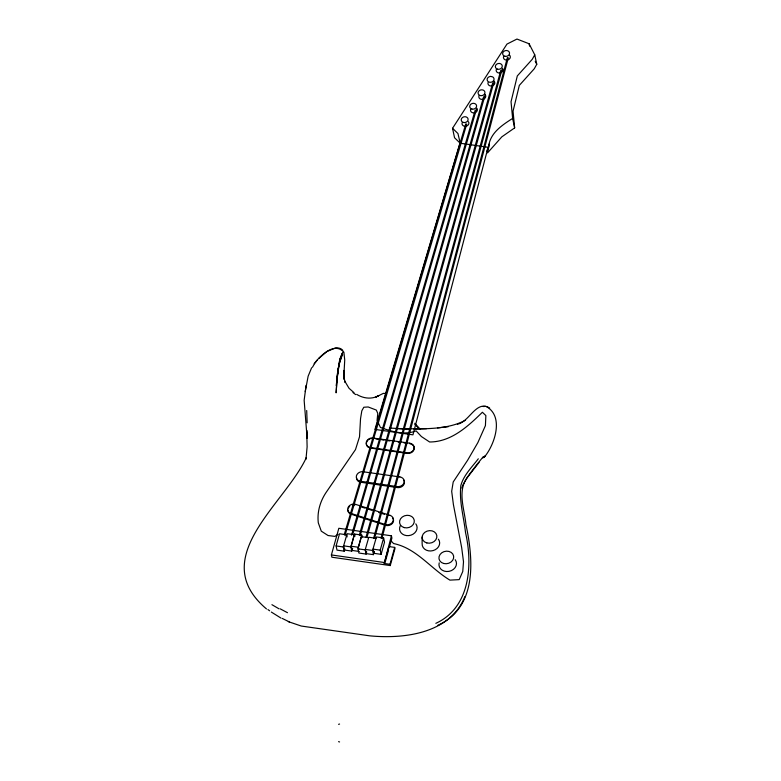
<?xml version="1.0" encoding="UTF-8"?>
<svg xmlns="http://www.w3.org/2000/svg" width="781" height="781" viewBox="0 0 781 781"><rect width="100%" height="100%" fill="white"/><g stroke="black" fill="none" stroke-linecap="round" stroke-linejoin="round"><path stroke-width="1.17" d="M343.865 352.094L344.733 360.002L343.806 376.842L343.923 370.419M337.685 371.278L336.103 392.853C337.119 380.044 336.66 366.514 342.634 354.74M314.099 363.78C319.937 356.087 333.741 342.107 343.21 351.44L339.833 358.987L336.172 385.648M337.167 377.604L339.833 358.987M305.234 391.574L308.124 376.247L311.629 367.753M306.084 385.375L304.151 400.302L307.118 438.141L306.699 430.292L307.118 446.917L305.986 459.121L306.289 457.715C284.635 504.35 206.457 558.142 266.458 608.907M459.97 142.991L454.552 137.759L452.541 128.289L506.967 44.087L516.973 39.05L529.098 43.756L534.751 54.816L532.251 59.307L517.305 75.933L511.038 101.735L512.629 118.419C502.027 125.155 489.423 133.473 488.623 147.355L459.921 143.167L374.948 429.394L412.954 434.832L488.135 147.199L486.914 151.231M489.267 143.938L487.559 152.871L501.832 136.841L514.64 127.889L513.049 111.205L519.316 85.393L534.263 68.777L536.772 64.276L534.751 54.816M337.782 370.565L338.417 367.626M381.001 538.138L507.377 57.55M381.938 538.363L508.314 57.784M373.601 538.304L500.748 70.436M374.538 538.539L502.007 69.489M390.246 565.571L389.973 564.282L384.193 563.462L388.909 546.563L394.688 547.393L394.961 548.672L390.246 565.571L331.876 557.214L331.398 554.94L338.837 528.278L391.427 535.805L391.906 538.07L389.319 547.354M344.811 548.955L344.196 551.161L337.011 550.136L336.113 545.939L339.52 533.765L346.696 534.79L347.145 536.898M344.196 551.161L343.298 546.964L347.106 533.687L354.281 534.712L350.884 546.885L351.772 551.083L344.597 550.058L343.699 545.851L350.884 546.885M359.24 551.454L352.055 550.429L351.157 546.222L354.564 534.048L361.74 535.083L362.189 537.182M351.772 551.083L352.67 548.213M358.791 549.355L358.342 547.247L361.74 535.083M366.689 551.845L366.064 554.061L358.889 553.036L357.991 548.828L361.398 536.664L368.573 537.689M366.006 537.221L492.674 82.991M366.943 537.455L493.943 82.054M366.064 554.061L365.176 549.863L368.798 537.25L375.973 538.285M372.576 550.449L365.391 549.424L366.289 553.631L373.464 554.656L372.576 550.449L376.442 536.947L383.617 537.972L384.516 542.18L381.108 554.354L373.933 553.319L373.035 549.121L380.22 550.146L381.108 554.354M373.464 554.656L374.392 551.337M380.22 550.146L383.617 537.972M384.193 563.462L391.427 535.805M385.111 562.418L388.547 550.097M389.973 564.282L394.688 547.393M359.348 535.053L483.624 96.737M360.285 535.288L484.894 95.79M339.227 363.917L338.876 365.157L340.994 358.303M351.548 535.151L475.199 110.141M352.827 534.214L476.478 109.203M344.392 534.136L465.827 123.818M344.977 535.532L466.755 124.052M461.903 488.145L462.528 486.075M340.536 358.147L342.078 353.363M464.89 596.577C450.168 633.537 404.187 639.17 369.618 635.822L301.271 626.04L288.316 621.637M462.84 485.04L467.155 477.747L479.065 462.381M312.459 367.246L314.294 364.083M315.007 363.116L317.125 360.207M483.341 456.573C477.22 464.129 471.05 471.665 465.671 479.778C457.92 493.582 464.607 509.954 465.935 524.549C473.511 559.821 477.318 607.559 437.731 625.356M478.304 458.798C471.89 467.233 463.67 475.092 460.829 485.587C459.062 501.363 463.787 516.973 465.525 532.574C472.915 564.927 470.26 607.589 435.837 623.345M318.707 358.499L326.956 351.509L335.42 347.965A8.191 6.863 -12 0 1 341.336 349.058L342.781 350.318M484.2 456.934L485.157 455.958L482.863 457.939M484.454 456.983C494.656 444.701 504.223 416.732 486.553 406.676M338.095 534.243L334.903 536.41L328.059 535.522L321.284 531.158L318.306 522.86A58.458 48.978 -12 0 1 326.927 491.249L355.492 449.602L359.524 436.755L360.539 418.626L361.818 410.826L363.8 407.243L368.183 406.969L376.325 410.084L377.789 413.5L377.086 420.285L380.386 427.412C391.711 431.59 404.421 435.456 416.107 430.878L421.389 436.54L429.599 441.987C451.213 441.997 467.956 426.348 482.404 412.251L485.86 415.57L485.421 425.616L477.865 442.602L467.585 460.312L453.214 481.965L451.682 491.317L453.419 504.633L461.669 547.579L463.504 561.783L462.762 571.497L459.199 579.629L449.915 580.127C430.731 568.597 416.361 548.174 393.556 543.537L391.476 541.301M457.383 424.22C469.381 422.043 476.351 399.433 489.677 408.072M465.554 420.198C449.797 428.554 431.424 428.584 414.047 429.081M338.573 724.319L339.579 724.046M437.506 427.881L448.216 426.729M483.175 406.51L485.733 406.413M426.485 428.691L404.538 428.857L389.407 428.047M410.484 428.994L404.538 428.857L406.569 429.013M395.703 428.525L402.742 428.876M386.37 393.614L383.354 393.37L375.934 397.041L378.668 395.596C371.746 399.638 363.331 398.476 356.702 394.395M484.62 94.237L485.226 94.569L484.63 94.716M375.817 438.961L378.16 439.293M381.684 439.781L384.037 440.113M387.561 440.611L389.904 440.943M398.125 442.095L400.477 442.427M404.002 442.915L406.345 443.247M351.157 546.222L358.342 547.247M357.991 548.828L365.176 549.863M336.113 545.939L343.298 546.964M331.398 554.94L383.979 562.466M338.573 741.667L339.579 741.95M361.74 507.074L365.147 508.158M368.564 509.251L371.971 510.335M378.795 512.512L384.486 514.318M282.234 618.415L289.448 621.959M280.203 608.848L287.476 612.694M271.925 604.679L279.022 608.829M280.994 618.093L271.339 612.06M267.932 609.551L269.63 610.801M420.119 429.345L414.789 424.395M352.983 392.57L355.638 394.6M353.93 392.599L349.048 388.303L344.743 381.099L345.202 382.475L343.894 377.155L344.206 379.449L343.816 373.65M452.541 128.289L457.949 133.531L460.224 143.294M420.266 429.452L414.779 423.263M535.229 61.26L536.772 64.276M529.098 43.756L529.596 46.118M512.629 118.419L514.64 127.889M388.909 546.563L389.182 547.842M354.564 534.048L355.013 536.157M306.699 410.513L307.138 422.833M422.101 537.113L422.13 543.761A8.825 7.4 -12 0 0 433.104 550.595A8.825 7.4 -12 0 0 438.385 539.173M509.427 55.012A3.485 2.919 -12 0 1 507.757 59.952A3.485 2.919 -12 0 1 503.52 56.681M502.544 68.377A3.485 2.919 -12 0 1 500.133 72.955A3.485 2.919 -12 0 1 496.228 69.607M493.914 80.931A3.485 2.919 -12 0 1 492.245 85.871A3.485 2.919 -12 0 1 488.008 82.601M484.835 94.325A3.485 2.919 -12 0 1 484.952 98.181A3.485 2.919 -12 0 1 480.452 99.07A3.485 2.919 -12 0 1 479.153 95.428M476.888 108.247A3.485 2.919 -12 0 1 474.477 112.825A3.485 2.919 -12 0 1 470.582 109.477M468.405 121.66A3.485 2.919 -12 0 1 465.993 126.239A3.485 2.919 -12 0 1 462.098 122.89M415.814 523.856A8.825 7.4 -12 0 1 408.844 535.6A8.825 7.4 -12 0 1 400.37 525.564M455.206 559.723A8.825 7.4 -12 0 1 449.085 571.341A8.825 7.4 -12 0 1 439.195 562.847M392.687 517.842A5.789 4.842 -12 0 1 392.13 523.66A5.789 4.842 -12 0 1 385.443 525.31L350.279 513.908A5.789 4.842 -12 0 1 347.877 509.934M348.385 508.05A5.789 4.842 -12 0 1 349.683 506.42M352.67 504.985A5.789 4.842 -12 0 1 354.916 504.907M403.621 479.905A5.789 4.842 -12 0 1 403.357 485.333A5.789 4.842 -12 0 1 397.363 487.578L359.846 482.111A5.789 4.852 -12 0 1 356.517 477.689M367.412 440.767A5.789 4.852 -12 0 0 369.657 447.933L407.174 453.39A5.789 4.842 -12 0 0 414.106 449.368A5.789 4.842 -12 0 0 409.869 443.745M368.163 440.006A5.789 4.852 -12 0 1 370.077 438.893M371.17 438.59A5.789 4.852 -12 0 1 372.293 438.463M490.722 76.421L490.048 76.499A3.485 2.919 -12 0 0 487.422 80.746A3.485 2.919 -12 0 0 492.762 81.517A3.485 2.919 -12 0 0 492.616 76.86L490.722 76.421M409.752 443.198L372.176 437.916A5.789 4.852 -12 0 0 366.357 442.007A5.789 4.852 -12 0 0 369.54 447.386L407.057 452.843A5.789 4.842 -12 0 0 413.989 448.821A5.789 4.842 -12 0 0 409.752 443.198M399.852 476.927L362.277 471.646A5.789 4.852 -12 0 0 356.458 475.736A5.789 4.852 -12 0 0 359.631 481.116L397.158 486.583A5.789 4.842 -12 0 0 404.089 482.551A5.789 4.842 -12 0 0 399.852 476.927M390.002 515.333L354.75 504.106A5.789 4.842 -12 0 0 348.209 507.26A5.789 4.842 -12 0 0 350.113 513.117L385.277 524.52A5.789 4.842 -12 0 0 392.872 521.61A5.789 4.842 -12 0 0 390.002 515.333M504.858 56.261A3.485 2.919 -12 0 0 509.515 52.776A3.485 2.919 -12 0 0 503.921 51.292A3.485 2.919 -12 0 0 504.858 56.261M497.556 69.187A3.485 2.919 -12 0 0 502.222 65.702A3.485 2.919 -12 0 0 496.628 64.218A3.485 2.919 -12 0 0 497.556 69.187M480.266 95.565A3.485 2.919 -12 0 0 484.923 92.09A3.485 2.919 -12 0 0 479.329 90.606A3.485 2.919 -12 0 0 480.266 95.565M471.909 109.057A3.485 2.919 -12 0 0 476.566 105.581A3.485 2.919 -12 0 0 470.972 104.098A3.485 2.919 -12 0 0 471.909 109.057M463.426 122.471A3.485 2.919 -12 0 0 468.083 118.985A3.485 2.919 -12 0 0 462.489 117.501A3.485 2.919 -12 0 0 463.426 122.471M404.275 527.614A7.439 6.238 -12 0 0 414.233 520.166A7.439 6.238 -12 0 0 402.283 516.993A7.439 6.238 -12 0 0 404.275 527.614M426.836 542.932A7.439 6.238 -12 0 0 436.794 535.483A7.439 6.238 -12 0 0 424.844 532.32A7.439 6.238 -12 0 0 426.836 542.932M443.667 563.482A7.439 6.238 -12 0 0 453.624 556.033A7.439 6.238 -12 0 0 441.665 552.86A7.439 6.238 -12 0 0 443.667 563.482"/></g></svg>
